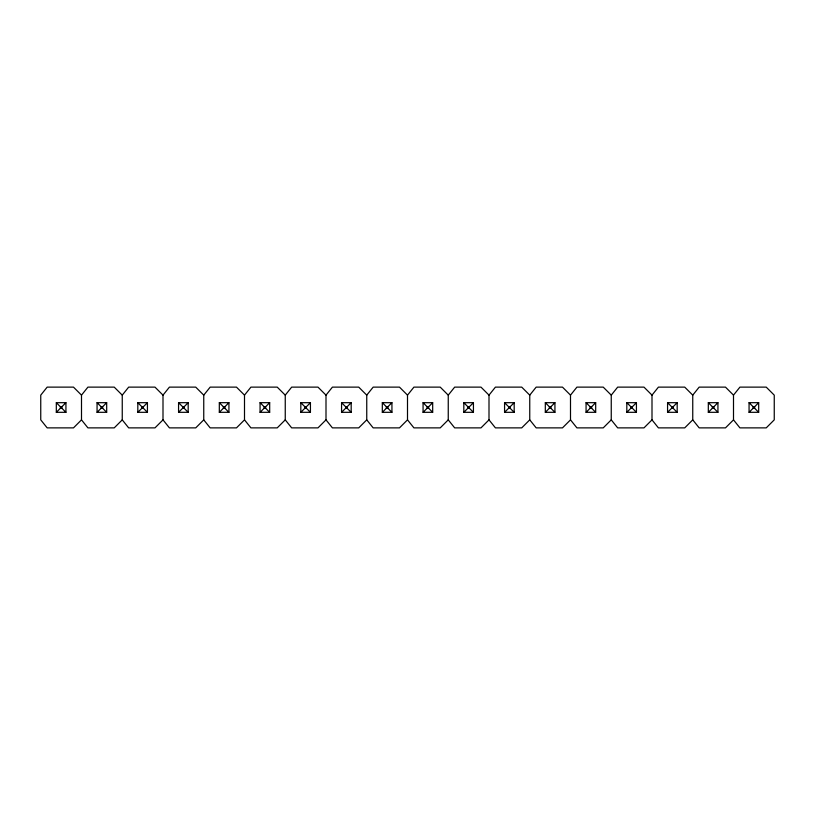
<?xml version="1.0" encoding="UTF-8"?>
<svg xmlns="http://www.w3.org/2000/svg" width="815" height="815" viewBox="0 0 815 815"><rect width="100%" height="100%" fill="white"/><g stroke="black" fill="none" stroke-linecap="round" stroke-linejoin="round"><path stroke-width="1.22" d="M122.25 419.857L114.232 427.875L87.918 427.875L81.5 419.857L81.5 395.143L87.918 387.125L114.232 387.125L122.25 395.143L122.25 419.857L128.668 427.875L154.982 427.875L163 419.857L163 395.143L169.418 387.125L195.732 387.125L203.75 395.143L203.75 419.857L210.168 427.875L236.482 427.875L244.5 419.857L244.5 395.143L250.918 387.125L277.232 387.125L285.25 395.143L285.25 419.857L291.668 427.875L317.982 427.875L326 419.857L326 395.143L332.418 387.125L358.732 387.125L366.75 395.143L366.75 419.857L373.168 427.875L399.482 427.875L407.5 419.857L407.5 395.143L413.918 387.125L440.232 387.125L448.25 395.143L448.25 419.857L454.668 427.875L480.982 427.875L489 419.857L489 395.143L495.418 387.125L521.732 387.125L529.75 395.143L529.75 419.857L536.168 427.875L562.482 427.875L570.5 419.857L570.5 395.143L576.918 387.125L603.232 387.125L611.25 395.143L611.25 419.857L617.668 427.875L643.982 427.875L652 419.857L652 395.143L658.418 387.125L684.732 387.125L692.75 395.143L692.75 419.857L699.168 427.875L725.482 427.875L733.5 419.857L733.5 395.143L739.918 387.125L766.232 387.125L774.25 395.143L774.25 419.857L766.232 427.875L739.918 427.875L733.5 419.857M122.25 395.143L128.668 387.125L154.982 387.125L163 395.143M203.75 395.143L210.168 387.125L236.482 387.125L244.5 395.143M285.25 395.143L291.668 387.125L317.982 387.125L326 395.143M366.75 395.143L373.168 387.125L399.482 387.125L407.5 395.143M448.25 395.143L454.668 387.125L480.982 387.125L489 395.143M529.75 395.143L536.168 387.125L562.482 387.125L570.5 395.143M611.25 395.143L617.668 387.125L643.982 387.125L652 395.143M692.75 395.143L699.168 387.125L725.482 387.125L733.5 395.143M56.317 412.309L60.392 408.234L60.392 406.767L56.317 402.691L65.933 402.691L65.933 412.309L56.317 412.309L56.317 402.691M60.392 406.767L61.858 406.767L65.933 402.691M81.5 419.857L73.482 427.875L47.168 427.875L40.75 419.857L40.75 395.143L47.168 387.125L73.482 387.125L81.5 395.143M97.067 412.309L101.142 408.234L102.609 408.234L106.684 412.309L97.067 412.309L97.067 402.691L106.684 402.691L106.684 412.309M97.067 402.691L101.142 406.767L102.609 406.767L106.684 402.691M137.817 412.309L141.892 408.234L143.358 408.234L147.434 412.309L147.434 402.691L137.817 402.691L137.817 412.309L147.434 412.309M137.817 402.691L141.892 406.767L143.358 406.767L147.434 402.691M178.567 412.309L182.642 408.234L184.109 408.234L188.184 412.309L178.567 412.309L178.567 402.691L188.184 402.691L188.184 412.309M178.567 402.691L182.642 406.767L184.109 406.767L188.184 402.691M203.75 419.857L195.732 427.875L169.418 427.875L163 419.857M219.317 412.309L223.392 408.234L223.392 406.767L219.317 402.691L219.317 412.309L228.934 412.309L228.934 402.691L219.317 402.691M223.392 406.767L224.859 406.767L228.934 402.691M260.067 412.309L264.142 408.234L265.609 408.234L269.684 412.309L260.067 412.309L260.067 402.691L269.684 402.691L269.684 412.309M260.067 402.691L264.142 406.767L265.609 406.767L269.684 402.691M285.25 419.857L277.232 427.875L250.918 427.875L244.5 419.857M300.816 412.309L304.892 408.234L306.359 408.234L310.434 412.309L300.816 412.309L300.816 402.691L310.434 402.691L310.434 412.309M300.816 402.691L304.892 406.767L306.359 406.767L310.434 402.691M341.566 412.309L345.642 408.234L347.109 408.234L351.184 412.309L341.566 412.309L341.566 402.691L351.184 402.691L351.184 412.309M341.566 402.691L345.642 406.767L347.109 406.767L351.184 402.691M366.75 419.857L358.732 427.875L332.418 427.875L326 419.857M382.316 412.309L386.392 408.234L387.859 408.234L391.934 412.309L382.316 412.309L382.316 402.691L391.934 402.691L391.934 412.309M382.316 402.691L386.392 406.767L387.859 406.767L391.934 402.691M423.066 412.309L427.142 408.234L428.609 408.234L432.684 412.309L423.066 412.309L423.066 402.691L432.684 402.691L432.684 412.309M423.066 402.691L427.142 406.767L428.609 406.767L432.684 402.691M448.25 419.857L440.232 427.875L413.918 427.875L407.5 419.857M463.817 412.309L467.892 408.234L469.359 408.234L473.434 412.309L463.817 412.309L463.817 402.691L473.434 402.691L473.434 412.309M463.817 402.691L467.892 406.767L469.359 406.767L473.434 402.691M504.567 412.309L508.642 408.234L510.109 408.234L514.184 412.309L504.567 412.309L504.567 402.691L514.184 402.691L514.184 412.309M504.567 402.691L508.642 406.767L510.109 406.767L514.184 402.691M529.75 419.857L521.732 427.875L495.418 427.875L489 419.857M545.317 412.309L549.391 408.234L550.859 408.234L554.934 412.309L545.317 412.309L545.317 402.691L554.934 402.691L554.934 412.309M545.317 402.691L549.391 406.767L550.859 406.767L554.934 402.691M586.067 412.309L590.141 408.234L591.609 408.234L595.684 412.309L586.067 412.309L586.067 402.691L595.684 402.691L595.684 412.309M586.067 402.691L590.141 406.767L591.609 406.767L595.684 402.691M611.25 419.857L603.232 427.875L576.918 427.875L570.5 419.857M626.817 412.309L630.891 408.234L632.359 408.234L636.434 412.309L626.817 412.309L626.817 402.691L636.434 402.691L636.434 412.309M626.817 402.691L630.891 406.767L632.359 406.767L636.434 402.691M667.567 412.309L671.641 408.234L673.109 408.234L677.184 412.309L677.184 402.691L667.567 402.691L667.567 412.309L677.184 412.309M667.567 402.691L671.641 406.767L673.109 406.767L677.184 402.691M692.75 419.857L684.732 427.875L658.418 427.875L652 419.857M708.317 412.309L712.391 408.234L713.859 408.234L717.934 412.309L708.317 412.309L708.317 402.691L717.934 402.691L717.934 412.309M708.317 402.691L712.391 406.767L713.859 406.767L717.934 402.691M749.067 412.309L753.141 408.234L754.609 408.234L758.684 412.309L749.067 412.309L749.067 402.691L758.684 402.691L758.684 412.309M749.067 402.691L753.141 406.767L754.609 406.767L758.684 402.691M60.392 408.234L61.858 408.234L65.933 412.309M223.392 408.234L224.859 408.234L228.934 412.309M754.609 406.767L754.609 408.234M753.141 406.767L753.141 408.234M713.859 406.767L713.859 408.234M712.391 406.767L712.391 408.234M673.109 406.767L673.109 408.234M671.641 406.767L671.641 408.234M632.359 406.767L632.359 408.234M630.891 406.767L630.891 408.234M591.609 406.767L591.609 408.234M590.141 406.767L590.141 408.234M550.859 406.767L550.859 408.234M549.391 406.767L549.391 408.234M510.109 406.767L510.109 408.234M508.642 406.767L508.642 408.234M469.359 406.767L469.359 408.234M467.892 406.767L467.892 408.234M428.609 406.767L428.609 408.234M427.142 406.767L427.142 408.234M387.859 406.767L387.859 408.234M386.392 406.767L386.392 408.234M347.109 406.767L347.109 408.234M345.642 406.767L345.642 408.234M306.359 406.767L306.359 408.234M304.892 406.767L304.892 408.234M265.609 406.767L265.609 408.234M264.142 406.767L264.142 408.234M224.859 406.767L224.859 408.234M184.109 406.767L184.109 408.234M182.642 406.767L182.642 408.234M143.358 406.767L143.358 408.234M141.892 406.767L141.892 408.234M102.609 406.767L102.609 408.234M101.142 406.767L101.142 408.234M61.858 406.767L61.858 408.234"/></g></svg>
